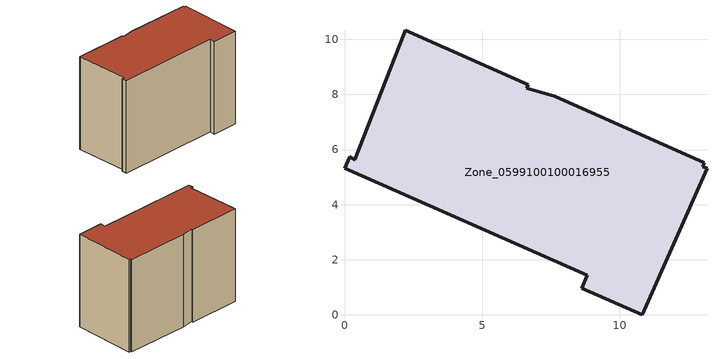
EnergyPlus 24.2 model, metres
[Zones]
Zone_0599100100016955
 floor ground (C_G): 8.81,1.43 0,5.32 0.18,5.73 0.37,5.63 2.16,10.23 2.21,10.33 6.67,8.36 6.61,8.22 7.62,7.93 13.07,5.52 13.01,5.38 13.16,5.32 10.8,0 8.61,0.97 z0
 wall outside (C_F): 13.07,5.52 7.62,7.93 6.61,8.22 6.67,8.36 2.21,10.33 2.16,10.23 0.37,5.63 0.18,5.73 0,5.32 8.81,1.43 8.61,0.97 10.8,0 13.16,5.32 13.01,5.38 13.07,5.52 z0:8.78
 roof outside (C_R): 0,5.32 8.81,1.43 8.61,0.97 10.8,0 13.16,5.32 13.01,5.38 13.07,5.52 7.62,7.93 6.61,8.22 6.67,8.36 2.21,10.33 2.16,10.23 0.37,5.63 0.18,5.73 z8.78
[BUILDING]
Pand.0599100100016955: North Axis=0; Terrain=City; Loads Convergence Tolerance Value=0.04; Temperature Convergence Tolerance Value=0.4; Solar Distribution=FullExterior; Maximum Number of Warmup Days=25; Minimum Number of Warmup Days=1
[Site:Location]
Rotterdam.The.Hague.AP_ZH_NLD Design_Conditions: Latitude=51.96; Longitude=4.45; Time Zone=1; Elevation=-4.5
[SITE:GROUNDTEMPERATURE:BUILDINGSURFACE]
18, 18, 18, 18, 18, 18, 18, 18, 18, 18, 18, 18
[MATERIAL] Thermal Absorptance=0.9; Solar Absorptance=0.7; Visible Absorptance=0.7
Name | Roughness | Thickness | Conductivity | Density | Specific Heat
G.TC.2015-2018 | MediumSmooth | 0.15 | 0.0428571 | 540 | 1210
F.TC.2015-2018 | Rough | 0.3 | 0.0666667 | 1920 | 840
R.TC.2015-2018 | MediumRough | 0.2 | 0.0333333 | 1500 | 1000
[CONSTRUCTION]
C_G: G.TC.2015-2018
C_F: F.TC.2015-2018
C_R: R.TC.2015-2018
[ZONE]
Zone_0599100100016955: Type=1; Multiplier=1; Ceiling Height=Autocalculate; Volume=Autocalculate; Floor Area=autocalculate; Part of Total Floor Area=Yes
[ZONEINFILTRATION:DESIGNFLOWRATE]
Infil_Zone_0599100100016955: Zone or ZoneList or Space or SpaceList=Zone_0599100100016955; Schedule=AlwaysOn; Design Flow Rate Calculation Method=Flow/Area; Flow Rate per Floor Area=0.0015; Constant Term Coefficient=1; Temperature Term Coefficient=0; Velocity Term Coefficient=0; Velocity Squared Term Coefficient=0
[HVACTEMPLATE:ZONE:IDEALLOADSAIRSYSTEM]
Zone_0599100100016955: Maximum Heating Supply Air Temperature=50; Minimum Cooling Supply Air Temperature=13; Maximum Heating Supply Air Humidity Ratio=0.0156; Minimum Cooling Supply Air Humidity Ratio=0.0077; Heating Limit=NoLimit; Cooling Limit=NoLimit; Dehumidification Control Type=ConstantSensibleHeatRatio; Cooling Sensible Heat Ratio=0.7; Dehumidification Setpoint=60; Humidification Control Type=None; Humidification Setpoint=30; Outdoor Air Method=None; Outdoor Air Flow Rate per Person=0.00944; Outdoor Air Flow Rate per Zone Floor Area=0; Outdoor Air Flow Rate per Zone=0; Demand Controlled Ventilation Type=None; Outdoor Air Economizer Type=NoEconomizer; Heat Recovery Type=None; Sensible Heat Recovery Effectiveness=0.7; Latent Heat Recovery Effectiveness=0.65
[ZONECONTROL:THERMOSTAT]
ThermostatControl_Zone_0599100100016955: Zone or ZoneList=Zone_0599100100016955; Control Type Schedule=DualSetpointControlType; Control 1=Thermostat_Zone_0599100100016955; Temperature Difference Between Cutout And Setpoint=0
[THERMOSTATSETPOINT:DUALSETPOINT]
Thermostat_Zone_0599100100016955: Heating Setpoint Temperature Schedule=HeatingSetpoint_Zone_0599100100016955; Cooling Setpoint Temperature Schedule=CoolingSetpoint_Zone_0599100100016955
[SCHEDULE:COMPACT]
HeatingSetpoint_Zone_0599100100016955: Through: 12/31, For: AllDays, Until: 24:00, 21
CoolingSetpoint_Zone_0599100100016955: Through: 12/31, For: AllDays, Until: 24:00, 24
DualSetpointControlType: Through: 12/31, For: AllDays, Until: 24:00, 4
AlwaysOn: Through: 12/31, For: AllDays, Until: 24:00, 1
